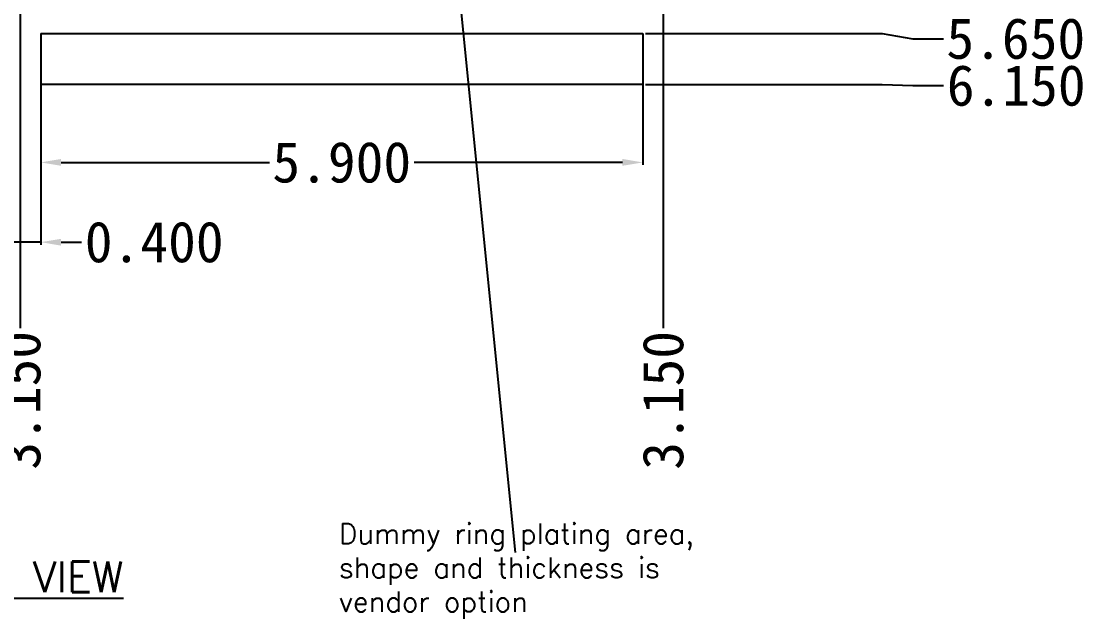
# Model space of a CAD drawing. Header units: inches. Extents: x 218.1 to 240.9, y 201.5 to 240.2.
# Drawn here: x 230.21 to 240.65, y 215.57 to 221.42 of the extents above; entities that cross this region are included whole.
import ezdxf

# ---------------------------------------------------------------- set-up
doc = ezdxf.new("R2010")
doc.units = ezdxf.units.IN
doc.header["$MEASUREMENT"] = 0
doc.layers.add('1（实线、SECTION图示等）', color=7, linetype='Continuous')
doc.layers.add('DIM(尺寸标注）', color=4, linetype='Continuous')
doc.styles.add('SIMPLEX', font='SIMPLEX')
doc.styles.add('宋体', font='SimSun.ttf')
doc.dimstyles.new('ISO-25', dxfattribs={"dimtxt": 0.2, "dimasz": 0.15, "dimexe": 0.025, "dimexo": 0.025, "dimgap": 0.025, "dimtad": 0, "dimdec": 3, "dimzin": 1, "dimdsep": 46, "dimtxsty": '宋体', "dimcen": 0.15, "dimadec": 0, "dimazin": 0, "dimtfac": 1, "dimtdec": 3, "dimtmove": 0, "dimatfit": 3, "dimfxl": 1, "dimarcsym": 0})

# ---------------------------------------------------------------- blocks, each defined once
blk = doc.blocks.new('*D34')
at = {"layer": 'Defpoints', "color": 0, "transparency": 16777216}
for p in [(233.355, 226.955), (236.305, 221.305), (239.252, 221.253)]:
    blk.add_point(p, dxfattribs=at)
at = {"layer": 'DIM(尺寸标注）', "color": 0, "lineweight": -2, "transparency": 16777216}
for p, q in [((236.33, 221.305), (238.652, 221.305)), ((238.652, 221.305), (238.952, 221.253)), ((238.952, 221.253), (239.252, 221.253))]:
    blk.add_line(p, q, dxfattribs=at)
at = {"layer": 'DIM(尺寸标注）', "color": 0, "transparency": 16777216, "insert": (239.96, 221.253), "char_height": 0.4, "attachment_point": 5, "style": '宋体'}
blk.add_mtext('5.650', dxfattribs=at)
blk = doc.blocks.new('*D35')
at = {"layer": 'Defpoints', "color": 0, "transparency": 16777216}
for p in [(233.355, 226.955), (236.305, 220.805), (239.252, 220.793)]:
    blk.add_point(p, dxfattribs=at)
at = {"layer": 'DIM(尺寸标注）', "color": 0, "lineweight": -2, "transparency": 16777216}
for p, q in [((236.33, 220.805), (238.652, 220.805)), ((238.652, 220.805), (238.952, 220.793)), ((238.952, 220.793), (239.252, 220.793))]:
    blk.add_line(p, q, dxfattribs=at)
at = {"layer": 'DIM(尺寸标注）', "color": 0, "transparency": 16777216, "insert": (239.964, 220.793), "char_height": 0.4, "attachment_point": 5, "style": '宋体'}
blk.add_mtext('6.150', dxfattribs=at)
blk = doc.blocks.new('*D38')
at = {"layer": 'Defpoints', "color": 0, "transparency": 16777216}
for p in [(230.005, 220.805), (230.405, 220.805), (230.005, 219.258)]:
    blk.add_point(p, dxfattribs=at)
at = {"layer": 'DIM(尺寸标注）', "color": 0, "lineweight": -2, "transparency": 16777216}
for p, q in [((230.005, 220.78), (230.005, 219.233)), ((230.405, 220.78), (230.405, 219.233)), ((229.805, 219.258), (229.605, 219.258)), ((230.405, 219.258), (230.005, 219.258)), ((230.605, 219.258), (230.805, 219.258))]:
    blk.add_line(p, q, dxfattribs=at)
at = {"layer": 'DIM(尺寸标注）', "color": 0, "transparency": 16777216}
for points in [[(229.805, 219.224), (229.805, 219.291), (230.005, 219.258)], [(230.605, 219.291), (230.605, 219.224), (230.405, 219.258)]]:
    blk.add_solid(points, dxfattribs=at)
at = {"layer": 'DIM(尺寸标注）', "color": 0, "transparency": 16777216, "insert": (231.517, 219.258), "char_height": 0.4, "attachment_point": 5, "style": '宋体'}
blk.add_mtext('0.400', dxfattribs=at)
blk = doc.blocks.new('*D39')
at = {"layer": 'Defpoints', "color": 0, "transparency": 16777216}
for p in [(230.405, 221.305), (236.305, 221.305), (236.305, 220.04)]:
    blk.add_point(p, dxfattribs=at)
at = {"layer": 'DIM(尺寸标注）', "color": 0, "lineweight": -2, "transparency": 16777216}
for p, q in [((230.405, 221.28), (230.405, 220.015)), ((236.305, 221.28), (236.305, 220.015)), ((230.605, 220.04), (232.646, 220.04)), ((236.105, 220.04), (234.064, 220.04))]:
    blk.add_line(p, q, dxfattribs=at)
at = {"layer": 'DIM(尺寸标注）', "color": 0, "transparency": 16777216}
for points in [[(230.605, 220.074), (230.605, 220.007), (230.405, 220.04)], [(236.105, 220.007), (236.105, 220.074), (236.305, 220.04)]]:
    blk.add_solid(points, dxfattribs=at)
at = {"layer": 'DIM(尺寸标注）', "color": 0, "transparency": 16777216, "insert": (233.355, 220.04), "char_height": 0.4, "attachment_point": 5, "style": '宋体'}
blk.add_mtext('5.900', dxfattribs=at)
blk = doc.blocks.new('*D45')
at = {"layer": 'Defpoints', "color": 0, "transparency": 16777216}
for p in [(233.355, 226.955), (223.905, 222.935), (223.905, 218.416)]:
    blk.add_point(p, dxfattribs=at)
at = {"layer": 'DIM(尺寸标注）', "color": 0, "lineweight": -2, "transparency": 16777216}
blk.add_line((223.905, 222.91), (223.905, 218.416), dxfattribs=at)
at = {"layer": 'DIM(尺寸标注）', "color": 0, "transparency": 16777216, "insert": (223.905, 217.702), "char_height": 0.4, "attachment_point": 5, "rotation": 90, "style": '宋体'}
blk.add_mtext('9.450', dxfattribs=at)
blk = doc.blocks.new('*D46')
at = {"layer": 'Defpoints', "color": 0, "transparency": 16777216}
for p in [(233.355, 226.955), (230.205, 222.935), (230.205, 218.416)]:
    blk.add_point(p, dxfattribs=at)
at = {"layer": 'DIM(尺寸标注）', "color": 0, "lineweight": -2, "transparency": 16777216}
blk.add_line((230.205, 222.91), (230.205, 218.416), dxfattribs=at)
at = {"layer": 'DIM(尺寸标注）', "color": 0, "transparency": 16777216, "insert": (230.205, 217.707), "char_height": 0.4, "attachment_point": 5, "rotation": 90, "style": '宋体'}
blk.add_mtext('3.150', dxfattribs=at)
blk = doc.blocks.new('*D47')
at = {"layer": 'Defpoints', "color": 0, "transparency": 16777216}
for p in [(233.355, 226.955), (226.73, 221.805), (226.731, 218.416)]:
    blk.add_point(p, dxfattribs=at)
at = {"layer": 'DIM(尺寸标注）', "color": 0, "lineweight": -2, "transparency": 16777216}
for p, q in [((226.73, 221.78), (226.73, 219.016)), ((226.73, 219.016), (226.731, 218.716)), ((226.731, 218.716), (226.731, 218.416))]:
    blk.add_line(p, q, dxfattribs=at)
at = {"layer": 'DIM(尺寸标注）', "color": 0, "transparency": 16777216, "insert": (226.731, 217.707), "char_height": 0.4, "attachment_point": 5, "rotation": 90, "style": '宋体'}
blk.add_mtext('6.625', dxfattribs=at)
blk = doc.blocks.new('*D48')
at = {"layer": 'Defpoints', "color": 0, "transparency": 16777216}
for p in [(233.355, 226.955), (236.505, 222.935), (236.505, 218.416)]:
    blk.add_point(p, dxfattribs=at)
at = {"layer": 'DIM(尺寸标注）', "color": 0, "lineweight": -2, "transparency": 16777216}
blk.add_line((236.505, 222.91), (236.505, 218.416), dxfattribs=at)
at = {"layer": 'DIM(尺寸标注）', "color": 0, "transparency": 16777216, "insert": (236.505, 217.707), "char_height": 0.4, "attachment_point": 5, "rotation": 90, "style": '宋体'}
blk.add_mtext('3.150', dxfattribs=at)
blk = doc.blocks.new('*D51')
at = {"layer": 'Defpoints', "color": 0, "transparency": 16777216}
for p in [(233.355, 226.955), (223.185, 223.805), (223.185, 218.416)]:
    blk.add_point(p, dxfattribs=at)
at = {"layer": 'DIM(尺寸标注）', "color": 0, "lineweight": -2, "transparency": 16777216}
for p, q in [((223.185, 223.78), (223.185, 219.016)), ((223.185, 219.016), (223.185, 218.716)), ((223.185, 218.716), (223.185, 218.416))]:
    blk.add_line(p, q, dxfattribs=at)
at = {"layer": 'DIM(尺寸标注）', "color": 0, "transparency": 16777216, "insert": (223.185, 217.579), "char_height": 0.4, "attachment_point": 5, "rotation": 90, "style": '宋体'}
blk.add_mtext('10.170', dxfattribs=at)

msp = doc.modelspace()

# ---------------------------------------------------------------- linework, layer by layer
at = {"layer": '1（实线、SECTION图示等）'}
for p, q in [((230.4051, 221.3053, 0.2402), (236.3051, 221.3053, 0.2402)), ((230.4051, 221.3053, 0.2402), (230.4051, 220.8053, 0.2402)), ((236.3051, 221.3053, 0.2402), (236.3051, 220.8053, 0.2402)), ((236.3051, 220.8053, 0.2402), (230.4051, 220.8053, 0.2402))]:
    msp.add_line(p, q, dxfattribs=at)

# ---------------------------------------------------------------- texts
at = {"layer": 'DIM(尺寸标注）', "attachment_point": 5, "style": 'SIMPLEX'}
for s, insert, char_height in [('\\pxql;Dummy ring plating area, \\Pshape and th{\\C1;i}ckness is \\Pvendor option', (235.1353, 216.0326, 0.1333), 0.2), ('\\A1;{\\LTOP VIEW}', (230.2903, 215.9763, 0.2402), 0.3)]:
    msp.add_mtext(s, dxfattribs=dict(at, insert=insert, char_height=char_height))

# ---------------------------------------------------------------- dimensions: what is measured, and where the dimension line sits
at = {"layer": 'DIM(尺寸标注）'}
for feature_location, offset, dtype, picture, middle in [((223.1851, 223.8053, 0.2402), (-0.0005, -5.3896), 1, '*D51', (223.1846, 217.5794, 0.2402)), ((223.9051, 222.9353, 0.2402), (0, -4.5196), 1, '*D45', (223.9051, 217.7023, 0.2402)), ((226.7301, 221.8053, 0.2402), (0.0008, -3.3896), 1, '*D47', (226.7309, 217.7068, 0.2402)), ((230.2051, 222.9353, 0.2402), (0, -4.5196), 1, '*D46', (230.2051, 217.7068, 0.2402)), ((236.3051, 221.3053, 0.2402), (2.9465, -0.0525), 0, '*D34', (239.9604, 221.2528, 0.2402)), ((236.3051, 220.8053, 0.2402), (2.9465, -0.0126), 0, '*D35', (239.9637, 220.7926, 0.2402)), ((236.5051, 222.9353, 0.2402), (0, -4.5196), 1, '*D48', (236.5051, 217.7068, 0.2402))]:
    dim = msp.add_ordinate_dim(feature_location=feature_location, offset=offset, dtype=dtype, origin=(233.3551, 226.9553, 0.2402), dimstyle='ISO-25', override={"dimtxt": 0.4}, dxfattribs=at)
    dim.commit()
    dim.dimension.update_dxf_attribs({"geometry": picture, "text_midpoint": middle})
dim = msp.add_linear_dim(base=(236.3051, 220.0404, 0.2402), p1=(230.4051, 221.3053, 0.2402), p2=(236.3051, 221.3053, 0.2402), dimstyle='ISO-25', override={"dimtxt": 0.4, "dimasz": 0.2}, dxfattribs=at)
dim.commit()
dim.dimension.update_dxf_attribs({"geometry": '*D39', "text_midpoint": (233.3551, 220.0404, 0.2402)})
dim = msp.add_linear_dim(base=(230.0051, 219.2575, 0.2402), p1=(230.4051, 220.8053, 0.2402), p2=(230.0051, 220.8053, 0.2402), dimstyle='ISO-25', override={"dimtxt": 0.4, "dimasz": 0.2}, dxfattribs=at)
dim.commit()
dim.dimension.update_dxf_attribs({"geometry": '*D38', "text_midpoint": (231.5173, 219.2575, 0.2402), "dimtype": 128})

# ---------------------------------------------------------------- leaders
msp.add_leader([(234.3551, 223.2303, 0.1333), (235.0534, 216.2148, 0.1333)], dimstyle='ISO-25', override={"dimasz": 0.15, "dimgap": 0.625, "dimtad": 0}, dxfattribs=at)

doc.saveas('drawing.dxf')
